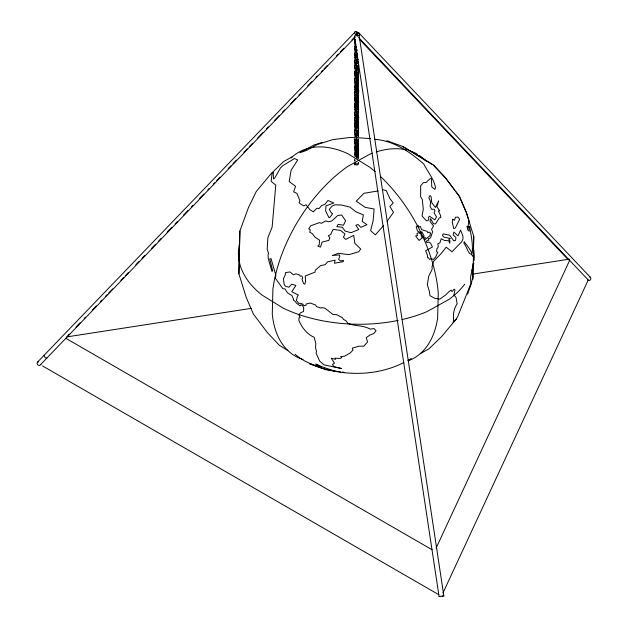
<?xml version="1.0" encoding="UTF-8"?>
<svg xmlns="http://www.w3.org/2000/svg" width="628" height="628" viewBox="0 0 628 628"><rect width="100%" height="100%" fill="white"/><g stroke="black" fill="none" stroke-linecap="round" stroke-linejoin="round"><path stroke-width="0.94" d="M287.891 350.542L279.287 345.243L267.245 332.463L253.359 313.976L246.286 297.586L238.899 273.894L239.292 255.879L239.912 230.916L248.46 207.601L256.24 191.564L271.045 173.76L283.636 161.569L292.46 156.678M239.912 230.916L238.899 273.894M473.104 263.328L472.751 279.444L473.065 266.963M473.371 254.481L473.763 236.466L466.376 212.774L459.304 196.383L455.834 191.76M472.978 276.171L471.267 283.942L467.538 294.108L467.679 292.507M473.763 236.466L473.457 248.947A117.97 69.025 1.4 0 1 474.14 260.369M354.844 40.27L354.851 43.065L355.919 44.023M354.844 46.621C354.208 48.026 354.82 51.308 356.947 50.138M354.844 52.972C353.878 54.652 355.299 58.051 357.34 56.206M354.844 65.681C353.831 67.408 355.385 70.815 357.387 68.86M354.844 72.039C353.203 78.885 360.865 74.685 358.227 70.336M354.844 78.39C353.831 80.117 355.385 83.524 357.387 81.569M357.112 66.78L357.128 65.728M354.844 91.099C353.219 97.937 360.817 93.768 358.227 89.396M357.128 72.872L356.869 73.759M354.844 97.45C353.878 99.13 355.299 102.529 357.34 100.684M358.392 67.133L358.462 64.88M354.773 105.355L354.718 104.97M354.844 103.801C353.831 105.48 354.859 110.159 357.387 107.977M358.392 79.835L358.227 76.687M354.844 117.507C353.219 124.344 360.817 120.176 358.227 115.803M356.1 105.41L356.947 103.887M358.392 86.193L358.227 83.037M354.844 123.857C353.878 125.537 355.299 128.936 357.34 127.092M357.128 104.641L356.453 106.053M357.096 105.967L357.128 103.848M354.844 130.208C353.878 131.888 355.299 135.287 357.34 133.442M358.392 98.894L358.227 95.746M358.392 105.253L358.462 104.688M358.392 106.242L358.227 102.097M358.392 112.6L358.227 109.445M358.392 125.302L358.227 122.154M354.773 165.023L354.844 164.465M358.392 131.66L358.227 128.505M358.392 140.491L358.462 139.086M356.1 165.07L357.246 163.673L356.555 163.296M358.392 146.85L358.227 143.694M358.392 153.201L358.227 150.053M357.096 90.353L357.01 87.92L356.068 86.923L356.225 84.741L357.042 83.657L356.869 86.468M357.049 90.134C354.875 90.895 357.552 95.401 357.246 96.657M356.186 99.664L357.01 100.621L357.246 103.016M357.096 116.761C357.615 116.667 356.39 113.032 356.1 111.76C356.845 110.214 357.929 108.252 356.28 107.066M357.049 116.541C354.891 117.185 357.583 122.334 357.246 123.064M356.186 126.071C357.701 128.552 355.542 132.689 357.246 135.774M354.82 160.054L354.773 160.988M356.154 50.099L356.225 51.245M354.718 62.29C354.451 60.492 354.899 56.567 357.654 57.124M356.154 56.449L356.225 57.603M354.718 87.7C354.451 85.903 354.899 81.985 357.654 82.543M356.154 88.218L356.359 89.647M356.154 94.577L356.209 95.692M356.154 100.927L356.225 102.074M354.718 114.108C354.451 112.31 354.899 108.393 357.654 108.95M356.154 114.626L356.225 115.78M356.154 120.976L356.209 122.099M356.154 127.335L356.225 128.481M356.154 133.686L356.225 134.839M354.718 142.007L354.844 139.047M354.718 148.357C354.451 146.559 354.899 142.642 357.654 143.2M354.718 154.716C354.451 152.918 354.899 148.993 357.654 149.55M358.407 65.186L357.308 66.262L355.841 65.681M357.12 144.589C357.67 143.93 354.851 139.086 357.096 137.736M354.773 62.211L355.919 63.083L357.387 62.51M354.773 87.622L355.919 88.501L357.387 87.92M356.1 81.946C356.202 85.133 358.494 83.807 356.453 80.769C355.699 78.9 358.125 74.677 356.139 74.23M354.718 105.967L354.718 105.473M354.773 114.029L355.919 114.908L357.387 114.327M356.084 108.456L356.359 109.696M354.773 141.928L355.919 142.799L357.387 142.226M354.773 148.279L355.919 149.158L357.387 148.577M354.773 154.637L355.919 155.508L357.387 154.935M354.977 46.182L355.895 44.839M354.977 71.6L356.28 69.967L357.654 69.834M354.977 97.01L356.28 95.385L357.654 95.252M357.01 92.544L357.128 91.138M354.977 104.358L355.213 103.856M357.01 98.902L357.128 97.497M357.709 100.299L358.258 99.334M357.34 108.024L358.258 106.682M354.977 123.418L356.28 121.793L357.654 121.659M357.01 118.951L357.128 117.546M354.977 129.768L356.28 128.143L357.654 128.01M357.709 126.699L358.258 125.741M357.709 133.058L358.258 132.1M357.709 141.889L358.258 140.931M354.977 164.026L355.503 163.092M357.112 146.497L357.128 145.445M354.82 40.333L355.213 39.329M354.82 46.692L354.985 46.15M356.115 46.967L356.359 46.346M354.82 53.042L355.895 51.19L357.175 50.664M354.82 65.752L355.895 63.899L357.654 63.483M357.018 60.743L357.128 59.37M354.82 72.102L354.985 71.561M354.82 78.461L355.895 76.608L357.654 76.184M358.407 67.063L357.709 68.531M354.82 91.162L355.895 89.317L357.654 88.893M358.407 79.772L357.34 81.616M354.82 97.521L354.985 96.979M358.407 86.122L357.34 87.975M354.82 103.871L355.895 102.019L357.654 101.603M354.82 104.868L354.985 104.319M358.25 99.373L358.407 98.832M358.407 105.182L357.387 106.98M354.82 117.569L355.895 115.725L357.654 115.301M358.25 106.721L358.407 106.179M354.82 123.928L354.985 123.386M358.407 112.53L357.34 114.382M354.82 130.279L354.985 129.737M357.01 125.31L357.128 123.897M354.82 136.637L355.895 134.785L357.654 134.361M358.25 125.781L358.407 125.239M357.01 131.66L357.128 130.255M358.25 132.131L358.407 131.59M358.25 140.97L358.407 140.429M358.407 146.779L357.709 148.247M354.82 164.528L354.985 163.987M358.407 153.13L357.709 154.598M358.227 136.543L358.392 133.387M356.123 105.559L357.387 106.242M436.107 548.103L569.651 260.369M442.913 593.099L588.232 279.994A2.433 1.405 0 0 1 587.643 279.853M356.869 80.117L357.246 77.456L356.359 76.938M356.869 112.875L357.128 111.195M355.079 41.621L354.773 44.329L355.503 46.26M355.079 47.979L354.773 50.687L355.503 52.619M355.079 54.33L354.844 57.595M355.079 60.688L354.844 63.954M358.227 59.307L357.175 59.911L355.841 59.33M355.079 67.039L355.213 71.247M355.079 73.39L354.773 76.098L355.526 78.06M355.079 79.748L354.844 83.014M355.079 86.099L354.844 89.364M355.079 92.449L354.844 95.723M355.079 98.808L354.82 102.003L355.503 103.447L355.895 103.016M355.079 106.156L354.844 109.421M355.079 112.506L354.844 115.772M355.079 118.857L354.844 122.13M355.079 125.215L354.773 127.924L355.503 129.855M355.079 131.566L354.844 134.832M355.079 140.405L354.844 143.671M355.079 146.756L354.844 150.021M355.079 153.106L354.82 156.309M356.06 69.363L356.1 69.692M355.919 140.319L358.023 138.953M356.359 157.832C358.235 155.799 354.247 151.379 357.112 150.767M354.734 160.964L354.718 159.276M356.115 34.823L358.023 33.535L356.979 31.84L355.691 31.4L37.405 362.246C36.338 363.659 38.159 365.959 39.792 365.433L355.362 37.005M355.001 31.706C353.933 33.119 355.762 35.411 357.395 34.893L356.351 33.19L357.356 34.234L357.222 36.11L358.266 35.89M387.115 221.299L393.505 212.303L389.831 206.502L393.222 202.883L389.886 198.629L386.299 190.677L382.554 189.546M456.423 318.796L441.617 336.6L429.026 348.791L420.21 353.682M383.535 225.625L375.332 234.88L370.63 230.649L373.15 220.656L374.123 208.998L365.323 207.397L356.241 201.172L363.895 193.298L378.095 190.936M358.714 35.6C360.354 34.391 358.792 31.824 356.947 32.397M356.783 52.171L355.99 55.358M355.503 156.733L357.654 155.909M67.848 335.54L69.206 334.12M76.004 327.047L80.078 322.808M84.16 318.561L85.518 317.148M92.308 310.075L96.39 305.828M100.464 301.589L101.83 300.168M105.221 296.636L107.262 294.516M108.62 293.095L112.702 288.856M120.859 280.371L123.575 277.537M125.616 275.417L128.332 272.583M135.805 264.804L139.204 261.272M141.92 258.438L144.644 255.612M151.434 248.539L155.516 244.292M158.232 241.466L160.949 238.64M167.072 232.274L171.829 227.32M175.22 223.78L177.261 221.66M183.376 215.294L188.133 210.349M191.532 206.808L192.89 205.395M199.688 198.322L203.77 194.076M207.844 189.837L209.203 188.416M213.285 184.177L214.643 182.764M216.676 180.636L220.075 177.104M228.231 168.61L230.947 165.784M232.988 163.665L236.387 160.124M243.86 152.345L247.259 148.812M249.3 146.685L252.699 143.153M257.456 138.199L262.889 132.539M266.288 129.007L268.329 126.88M274.444 120.521L279.201 115.568M282.6 112.027L284.641 109.908M290.756 103.542L295.513 98.588M298.912 95.056L300.945 92.936M307.744 85.863L311.826 81.616M315.9 77.37L317.258 75.957M321.34 71.718L322.698 70.297M324.056 68.884L327.455 65.351M336.286 56.151L338.327 54.032M340.368 51.912L343.767 48.372M351.916 39.886L354.639 37.06M356.712 35.6L357.395 34.893M357.897 158.437L358.407 157.612L358.392 154.928M356.5 74.23C354.844 75.517 358.462 67.997 356.139 67.879C357.858 64.158 355.008 60.751 357.167 58.325M357.238 144.424L356.209 145.437L356.186 147.808M356.5 153.946L356.1 153.954M37.405 362.246L38.512 361.971M403.749 362.591C374.79 377.279 339.167 376.29 309.643 363.628M407.988 360.362L411.387 358.572M357.167 96.453L356.209 97.481L355.99 99.836M357.167 102.804L356.115 104.154L355.99 107.184M356.947 107.317L355.919 107.561M357.167 122.86L356.225 123.857L355.99 126.244M357.167 135.562L356.115 136.912L356.186 138.976M357.246 58.537L357.01 56.151L356.186 55.193M322.14 142.446L313.733 145.068L299.854 152.761L306.645 150.398L317.179 144.558L332.597 139.644L350.236 137.446L355.087 137.634M357.308 165.038L358.227 164.434L358.462 162.691M46.872 358.07L45.2 357.724L44.156 355.581M354.435 36.589L439.082 596.592L442.473 596.113L443.839 595.878L359.09 35.239L354.365 35.961M439.113 596.6L439.922 596.443M66.49 336.953L251.381 308.348M472.091 274.201L569.494 259.136M442.269 596.082L443.839 595.878M355.919 53.843L357.387 54.424M355.919 60.202L358.023 61.56L358.462 64.755M355.919 66.552C359.389 66.27 359.569 74.622 355.841 72.039M355.919 72.903L357.387 73.484M355.919 79.261L357.387 79.835M355.919 91.971C359.02 91.727 359.86 99.075 356.28 97.787M355.919 98.321L357.387 98.894M355.919 118.378C359.342 118.095 359.616 126.322 355.895 123.912M355.919 124.729L357.387 125.302M355.919 131.079L357.387 131.66M355.919 146.269L357.387 146.85M356.139 147.596L357.112 148.922L356.947 150.932M355.919 152.628L357.34 153.146L358.407 154.998M357.999 137.752L370.575 138.607M309.58 363.761L325.854 369.696L340.439 371.925M342.205 372.082L343.971 372.239M357.175 53.561L355.895 53.027M356.06 85.612C359.412 85.557 359.506 93.651 355.841 91.099M356.154 112.302C358.235 111.023 360.252 119.296 356.28 117.844M357.175 137.147L355.841 136.566M374.406 139.243C393.583 140.664 409.778 151.709 423.79 164.057C427.692 171.899 433.681 178.493 435.447 187.262L434.89 189.421L431.789 186.932L431.42 178.776L430.149 178.611L426.035 182.52L423.35 182.63L420.666 185.849L420.627 196.713L422.299 199.5L423.28 209.077L422.063 216.001L426.373 220.781L427.747 220.758L428.743 219.604L428.579 217.202L429.489 216.244L434.866 219.855L436.515 216.911L434.042 212.861L435.008 210.859L434.129 209.234L431.593 209.336L429.976 206.031L430.604 203.762L430.337 200.85L428.775 197.836L429.999 195.559L431.091 196.58L431.742 202.687L435.416 207.452L438.666 200.858L436.9 206.73L439.749 210.835L438.273 210.882L440.487 215.302L440.84 217.602L439.341 217.861L435.424 223.945L433.406 223.701L430.596 218.662L430.015 221.441L433.571 225.939L431.554 229.33L432.629 231.724L430.486 237.988L428.092 238.821L428.963 239.982L426.231 241.168L426.844 242.565L428.877 242.055L430.549 243.185L432.433 247.032L425.643 250.8L427.244 254.717L427.731 257.833L428.563 257.778L429.317 259.38L431.53 258.728L433.312 259.49L435.683 256.993L437.771 252.283L436.578 251.797L436.837 248.924L438.258 247.047L437.834 243.774L439.875 242.848L441.233 238.703L444.459 240.438L448.769 240.822L449.734 243.185L449.954 240.932L448.879 239.37L450.402 238.491L443.988 237.188L442.489 235.547L443.18 233.922L449.577 235.155L453.738 240.767L455.567 240.422L455.944 237.494L453.118 234.982L453.918 232.093L457.993 235.916L460.575 230.091L462.922 236.191L462.962 239.087L461.604 241.882L452.019 251.734L446.21 247.204L441.068 253.665L433.579 261.311L432.135 266.209L432.088 269.506L428.712 276.241L427.33 284.759L429.426 291.557L429.96 295.662L434.843 298.363L439.906 299.093L445.715 294.893L449.295 291.368L451.014 290.183L452.034 291.58L454.193 289.163L455.01 289.979L453.879 294.925L456.054 297.468L457.121 303.897C453.651 308.772 452.961 314.895 453.659 320.625L453.102 322.423L456.124 319.401L457.914 316.065L470.788 283.84L470.592 277.019L473.3 263.313L473.63 249.449L473.19 248.712L473.52 254.481L472.594 256.397L471.542 254.332L469.579 253.516C467.216 250.266 466.447 246.427 463.927 243.272L464.171 241.639C466.887 245.65 470.49 249.19 471.989 253.822C473.371 244.951 471.086 235.469 469.595 226.59L469.1 227.116L468.724 226.567L469.163 231.222L467.727 229.934L467.059 226.206L467.844 227.587L469.006 220.687L466.518 212.719L459.437 196.305L445.535 177.803L433.477 165.007L403.082 146.599L386.809 140.672M356.351 33.19L358.023 33.535M336.027 371.533L321.732 366.697L315.735 364.052L321.387 366.988C311.763 364.978 302.429 360.692 295.042 354.216M589.519 276.83C591.812 277.356 590.924 280.795 588.726 280.512L358.572 37.531M65.862 338.311L432.088 549.751M42.547 365.928L438.894 594.755M403.027 146.74L432.59 164.638M355.895 103.856C357.936 105.708 359.349 102.309 358.392 100.629M355.895 130.263C357.936 132.116 359.349 128.716 358.392 127.037M356.947 140.154L357.387 140.491M357.709 73.814C359.397 75.336 358.69 80.635 355.841 78.39M357.709 80.172C359.397 81.687 358.69 86.994 355.841 84.741M355.503 84.388L354.82 82.943M357.709 99.232L358.407 100.7M357.709 106.579C359.397 108.094 358.69 113.401 355.841 111.148M355.503 110.795L354.82 109.351M357.709 125.639L358.407 127.107M357.709 131.99L358.407 133.458M357.709 140.829C359.397 142.344 358.69 147.651 355.841 145.406M357.709 147.18C359.397 148.703 358.69 154.001 355.841 151.756M355.526 164.128L354.985 163.209M358.902 32.946L590.414 277.348M359.357 39.195L568.426 259.906M357.34 73.429L357.732 73.845M357.34 79.787L357.732 80.196M357.34 98.847L357.732 99.255M357.34 106.195L357.732 106.603M357.34 125.255L357.732 125.663M357.34 131.605L357.732 132.013M357.34 140.444L357.732 140.853M357.34 146.795L357.732 147.203M433.375 165.125L445.417 177.897L454.68 190.221M356.68 49.235L357.01 49.793M356.359 70.587L357.128 71.286M355.503 90.738L354.82 89.302M355.503 97.089L354.82 95.652M355.503 117.146L354.82 115.709M355.503 123.496L354.82 122.06M356.359 156.655L357.128 158.154M355.079 107.074L354.773 106.053M355.079 139.832L354.773 138.812M354.82 57.533L355.213 58.545M354.82 63.883L355.213 64.896M355.213 135.781L354.82 134.769M355.213 144.613L354.82 143.6M354.82 149.959L355.213 150.963M358.227 103.094L358.462 103.997M358.227 134.863L358.462 136.606M358.227 156.403L358.462 158.154M358.227 162.754L358.462 163.657M356.209 143.639L356.154 142.03M356.115 63.609L356.154 62.305M356.115 149.676L356.154 148.381M356.1 47.233L356.1 47.689M40.859 364.436A2.433 1.405 0 0 1 40.475 364.727M291.125 157.879A117.97 67.761 61 0 1 347.928 153.734L369.421 166.993A117.97 67.761 61 0 1 375.23 171.734M380.278 176.28A117.97 67.761 61 0 1 438.265 293.041L437.645 318.004A117.97 67.761 61 0 1 408.161 360.825M473.81 263.218A117.97 69.025 1.4 0 1 472.02 270.487M464.712 284.178A117.97 69.025 1.4 0 1 448.981 299.415L426.93 311.637A117.97 69.025 1.4 0 1 402.022 319.574M398.231 320.398A117.97 69.025 1.4 0 1 283.346 308.23L261.852 294.972A117.97 69.025 1.4 0 1 239.606 243.397M419.394 155.501A117.97 67.534 -58.3 0 1 426.035 161.082M303.041 359.554A117.97 67.534 -58.3 0 1 272.285 314.086L272.905 289.115A117.97 67.534 -58.3 0 1 347.653 166.475L369.704 154.252A117.97 67.534 -58.3 0 1 372.522 153.161M376.274 151.882A117.97 67.534 -58.3 0 1 407.023 150.068M409.621 150.806A117.97 67.534 -58.3 0 1 417.722 154.449M293.559 299.438L293.535 300.294L295.066 301.22L296.4 303.143L300.035 305.836L300.773 305.593L300.796 304.745L302.382 305.334L303.677 307.72L303.591 311.355L300.184 313.034L299.014 315.444L300.27 317.399L298.952 317.925L298.889 320.492C302.044 327.683 306.825 334.104 314.181 337.315L315.845 343.438L315.507 347.826L316.473 351.123L316.065 353.124L319.621 361.045L323.969 364.852L341.656 368.542L333.978 366.666L332.471 364.64L334.489 363.07L331.239 358.219L335.58 359.342L334.952 358.18L340.086 358.439L341.82 357.654L340.596 356.555L344.434 356.249L350.063 353.046L353.022 350.126L352.269 348.179L358.894 346.216L363.895 346.13L367.568 341.946L366.242 337.676L369.978 335.007L373.691 333.664L376.046 330.791L374.1 328.577L370.127 329.111C363.306 325.123 355.377 326.387 348.061 323.506L345.808 320.594L343.547 319.479L342.299 317.587L336.498 314.628L332.981 314.487L324.896 308.136L321.85 307.587L321.136 308.081L316.598 306.637L315.649 305.082L310.381 303.026L306.111 304.015L306.079 305.294L304.156 305.773L302.547 304.031L300.734 303.293L298.881 303.465L296.447 300.49L297.397 296.259L298.379 295.034L291.777 291.698L295.898 285.45L291.792 284.186L288.856 287.224L285.481 286.219L284.084 284.154L283.471 278.706L285.167 275.072L285.528 272.631L289.995 271.94L293.323 274.758L296.039 273.855L299.454 274.954L300.082 276.116L301.636 275.896L302.759 277.686L302.013 279.389L303.544 283.573L304.902 284.115L305.553 281.297L305.2 276.014L314.903 272.199L315.342 270.244L320.539 265.644L325.061 264.71L327.635 261.829L335.14 260.173L334.41 263.226L343.32 261.656L343.438 260.369L340.674 260.95L338.594 259.372L339.748 256.467L339.473 254.913L332.314 255.525L338.311 253.296L348.98 254.646L358.729 251.757L360.723 249.01L354.859 243.381L353.705 235.39L345.659 239.394L343.445 237.282L344.96 233.93L340.58 230.421L333.162 229.377L330.618 234.574L328.279 235.767L329.928 237.714L328.813 240.375L322.07 242.063L320.5 247.118L317.776 246.121L319.228 245.014L319.511 240.131L314.903 237.086L312.273 233.6L309.769 232.179L310.216 229.62L308.725 228.835L310.789 225.766L319.605 222.571L321.379 223.317L325.877 220.883L328.358 221.786L331.663 221.032L337.762 215.506L341.671 214.988L345.596 220.648L343.516 225.185L338.154 224.4L336.851 226.684L342.252 227.226L345.18 231.088L351.013 232.713L358.792 229.542L355.856 225.216L358.125 224.518L360.857 227.352L366.988 224.73L362.223 221.394L363.384 214.925L355.715 211.675L349.914 207.036L341.145 204.94L334.881 204.822L332.11 206.055L329.292 209.399L331.513 213.08L332.652 213.716L329.606 217.751L328.844 217.476L325.642 210.961L325.987 205.835L333.876 202.993L327.926 200.473L325.037 204.241L321.599 205.568L318.914 208.684L317.03 208.174L313.333 211.824L310.028 209.783L306.017 204.799L303.622 205.835L300.121 203.676L299.109 202.601L299.98 200.748L296.911 193.377L293.653 191.885L295.545 186.288L289.178 181.516L291.117 170.267L297.688 159.952L294.508 158.546L282.89 165.611L280.394 168.029L274.664 178.179L273.439 178.901L273.282 172.26L272.112 172.959L271.17 181.351L275.778 185.134L272.12 227.195L267.85 237.761L267.175 249.387L268.564 253.39L268.054 254.576L268.297 258.673L271.869 271.351L272.709 270.935L269.757 258.893L271.029 258.595L275.935 275.559L275.245 278.063L282.875 288.739L284.947 288.88L287.522 292.86L291.989 295.631L293.559 299.438M430.361 233.239L430.086 235.579L424.347 240.116L425.219 237.463L423.586 236.992L423.963 235.626L421.773 231.716L420.265 232.548L417.471 230.978L416.183 226.724L418.075 225.279L418.868 227.226L420.383 226.386L421.498 229.605L427.134 231.363L427.676 232.564L429.583 232.117L430.361 233.239M357.128 157.126L357.167 157.11M452.71 219.235L452.223 222.257L453.761 228.631L455.371 227.94L459.61 219.313L458.244 217.178L455.535 217.155L454.405 220.326L452.71 219.235M422.236 237.745L419.064 240.446L415.65 235.987L417.541 235.492L416.843 233.789L418.201 232.698L420.446 233.475L422.236 237.745"/></g></svg>
